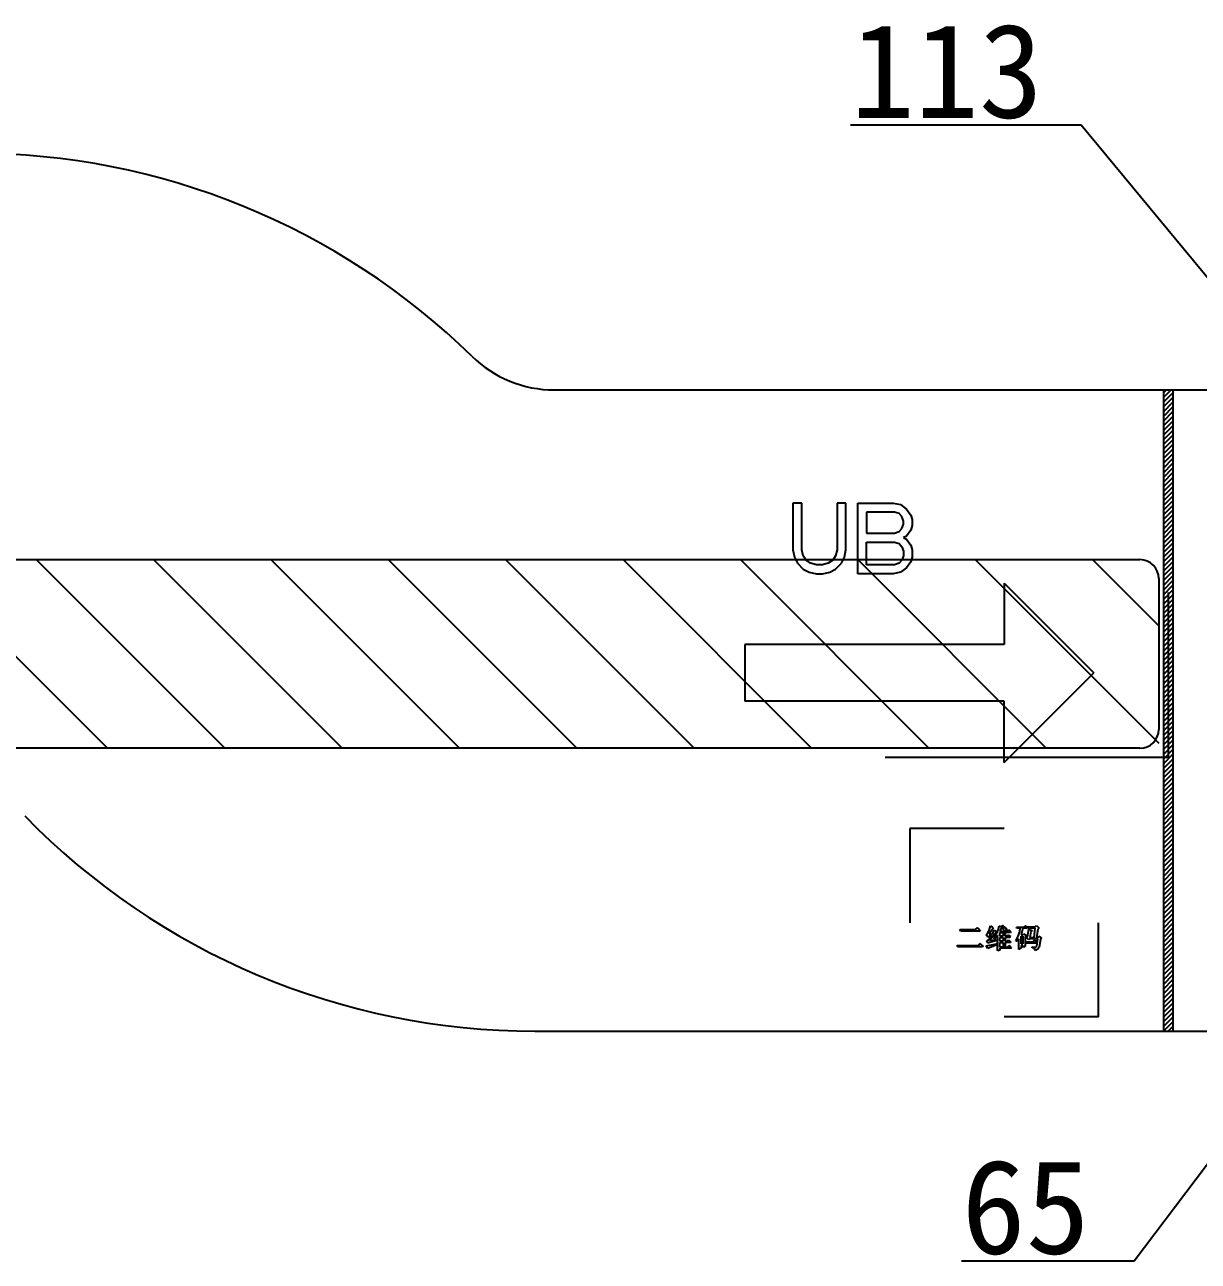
# Model space of a CAD drawing. Header units: millimetres. Extents: x -697 to -103, y -638 to -114.
# Drawn here: x -355.2 to -230.8, y -479.5 to -348.3 of the extents above; entities that cross this region are included whole.
import ezdxf

# ---------------------------------------------------------------- set-up
doc = ezdxf.new("R2010")
doc.units = ezdxf.units.MM
doc.layers.add('NW0322', color=7, linetype='Continuous')
doc.layers.add('標示線', color=3, linetype='Continuous', lineweight=0)
doc.styles.get("Standard").update_dxf_attribs({"font": ''})
doc.styles.get('Standard').set_extended_font_data('SimSun')
doc.dimstyles.new('ISO-25', dxfattribs={"dimtxt": 2.5, "dimasz": 2.5, "dimexe": 1.25, "dimexo": 0.625, "dimtad": 1, "dimtxsty": 'Standard', "dimcen": 2.5, "dimadec": 0, "dimazin": 0, "dimtfac": 1, "dimtmove": 0, "dimatfit": 3, "dimfxl": 1, "dimarcsym": 0})

# ---------------------------------------------------------------- blocks, each defined once
blk = doc.blocks.new('NW0322-A')
at = {"layer": 'NW0322', "color": 7}
for p, q in [((1749.601, 2191.358), (1769.425, 2191.358)), ((1749.601, 2191.358), (1769.425, 2191.358)), ((1699.368, 2187.758), (1762.022, 2187.758)), ((1762.422, 2187.358), (1762.422, 2184.158)), ((1762.022, 2183.758), (1699.368, 2183.758)), ((1749.186, 2177.758), (1769.425, 2177.758)), ((1749.186, 2177.758), (1769.425, 2177.758))]:
    blk.add_line(p, q, dxfattribs=at)
at = {"layer": 'NW0322', "color": 2}
for p, q in [((1762.522, 2191.294), (1762.586, 2191.358)), ((1762.522, 2191.195), (1762.685, 2191.358)), ((1762.522, 2191.095), (1762.722, 2191.295)), ((1762.522, 2190.996), (1762.722, 2191.196)), ((1762.522, 2190.896), (1762.722, 2191.096)), ((1762.522, 2190.796), (1762.722, 2190.996)), ((1762.522, 2190.697), (1762.722, 2190.897)), ((1762.522, 2190.597), (1762.722, 2190.797)), ((1762.522, 2190.498), (1762.722, 2190.698)), ((1762.522, 2190.398), (1762.722, 2190.598)), ((1762.522, 2190.299), (1762.722, 2190.499)), ((1762.522, 2190.199), (1762.722, 2190.399)), ((1762.522, 2190.1), (1762.722, 2190.3)), ((1762.522, 2190), (1762.722, 2190.2)), ((1762.522, 2189.9), (1762.722, 2190.1)), ((1762.522, 2189.801), (1762.722, 2190.001)), ((1762.522, 2189.701), (1762.722, 2189.901)), ((1762.522, 2189.602), (1762.722, 2189.802)), ((1762.522, 2189.502), (1762.722, 2189.702)), ((1762.522, 2189.403), (1762.722, 2189.603)), ((1762.522, 2189.303), (1762.722, 2189.503)), ((1762.522, 2189.203), (1762.722, 2189.403)), ((1762.522, 2189.104), (1762.722, 2189.304)), ((1762.522, 2189.004), (1762.722, 2189.204)), ((1754.851, 2188.958), (1754.663, 2188.958)), ((1754.663, 2188.958), (1754.663, 2187.969)), ((1754.851, 2187.969), (1754.851, 2188.958)), ((1755.788, 2188.958), (1755.601, 2188.958)), ((1755.601, 2188.958), (1755.601, 2187.969)), ((1755.788, 2187.969), (1755.788, 2188.958)), ((1756.038, 2188.958), (1756.788, 2188.958)), ((1756.038, 2187.458), (1756.038, 2188.958)), ((1756.788, 2188.958), (1756.944, 2188.926)), ((1762.522, 2188.905), (1762.722, 2189.105)), ((1762.522, 2188.805), (1762.722, 2189.005)), ((1756.819, 2188.767), (1756.226, 2188.767)), ((1756.226, 2188.767), (1756.226, 2188.32)), ((1756.913, 2188.735), (1756.819, 2188.767)), ((1756.976, 2188.671), (1756.913, 2188.735)), ((1756.944, 2188.926), (1757.069, 2188.831)), ((1757.007, 2188.575), (1756.976, 2188.671)), ((1757.069, 2188.831), (1757.163, 2188.703)), ((1757.163, 2188.703), (1757.194, 2188.607)), ((1762.522, 2188.706), (1762.722, 2188.906)), ((1762.522, 2188.606), (1762.722, 2188.806)), ((1762.522, 2188.507), (1762.722, 2188.707)), ((1756.913, 2188.352), (1756.976, 2188.416)), ((1756.976, 2188.416), (1757.007, 2188.512)), ((1757.007, 2188.512), (1757.007, 2188.575)), ((1757.194, 2188.48), (1757.163, 2188.384)), ((1757.194, 2188.607), (1757.194, 2188.48)), ((1762.522, 2188.407), (1762.722, 2188.607)), ((1762.522, 2188.307), (1762.722, 2188.507)), ((1762.522, 2188.208), (1762.722, 2188.408)), ((1756.226, 2188.32), (1756.819, 2188.32)), ((1756.819, 2188.32), (1756.913, 2188.352)), ((1757.069, 2188.256), (1757.007, 2188.224)), ((1757.007, 2188.224), (1757.069, 2188.192)), ((1757.163, 2188.384), (1757.069, 2188.256)), ((1757.069, 2188.192), (1757.163, 2188.065)), ((1762.522, 2188.108), (1762.722, 2188.308)), ((1762.522, 2188.009), (1762.722, 2188.209)), ((1754.663, 2187.969), (1754.694, 2187.809)), ((1754.882, 2187.841), (1754.851, 2187.969)), ((1755.601, 2187.969), (1755.569, 2187.841)), ((1755.757, 2187.809), (1755.788, 2187.969)), ((1756.226, 2188.129), (1756.819, 2188.129)), ((1756.226, 2187.65), (1756.226, 2188.129)), ((1756.819, 2188.129), (1756.913, 2188.097)), ((1756.913, 2188.097), (1756.976, 2188.033)), ((1756.976, 2188.033), (1757.007, 2187.937)), ((1757.007, 2187.937), (1757.007, 2187.841)), ((1757.163, 2188.065), (1757.194, 2187.969)), ((1757.194, 2187.969), (1757.194, 2187.809)), ((1762.522, 2187.909), (1762.722, 2188.109)), ((1762.522, 2187.81), (1762.722, 2188.01)), ((1762.522, 2187.71), (1762.722, 2187.91)), ((1736.125, 2187.758), (1740.125, 2183.758)), ((1738.614, 2187.758), (1742.614, 2183.758)), ((1741.103, 2187.758), (1745.103, 2183.758)), ((1743.592, 2187.758), (1747.592, 2183.758)), ((1746.081, 2187.758), (1750.081, 2183.758)), ((1748.57, 2187.758), (1752.57, 2183.758)), ((1751.059, 2187.758), (1755.059, 2183.758)), ((1753.548, 2187.758), (1757.548, 2183.758)), ((1754.694, 2187.809), (1754.757, 2187.682)), ((1754.757, 2187.682), (1754.882, 2187.554)), ((1754.944, 2187.746), (1754.882, 2187.841)), ((1755.038, 2187.682), (1754.944, 2187.746)), ((1755.163, 2187.65), (1755.038, 2187.682)), ((1755.288, 2187.65), (1755.163, 2187.65)), ((1755.413, 2187.682), (1755.288, 2187.65)), ((1755.507, 2187.746), (1755.413, 2187.682)), ((1755.569, 2187.841), (1755.507, 2187.746)), ((1755.569, 2187.554), (1755.694, 2187.682)), ((1755.694, 2187.682), (1755.757, 2187.809)), ((1756.037, 2187.758), (1760.037, 2183.758)), ((1756.819, 2187.65), (1756.226, 2187.65)), ((1756.913, 2187.682), (1756.819, 2187.65)), ((1756.976, 2187.746), (1756.913, 2187.682)), ((1757.007, 2187.841), (1756.976, 2187.746)), ((1757.163, 2187.714), (1757.069, 2187.586)), ((1757.194, 2187.809), (1757.163, 2187.714)), ((1758.526, 2187.758), (1762.422, 2183.863)), ((1761.015, 2187.758), (1762.422, 2186.352)), ((1762.522, 2187.611), (1762.722, 2187.811)), ((1762.522, 2187.511), (1762.722, 2187.711)), ((1754.882, 2187.554), (1755.007, 2187.49)), ((1755.007, 2187.49), (1755.163, 2187.458)), ((1755.163, 2187.458), (1755.288, 2187.458)), ((1755.288, 2187.458), (1755.444, 2187.49)), ((1755.444, 2187.49), (1755.569, 2187.554)), ((1756.788, 2187.458), (1756.038, 2187.458)), ((1756.944, 2187.49), (1756.788, 2187.458)), ((1757.069, 2187.586), (1756.944, 2187.49)), ((1762.522, 2187.411), (1762.722, 2187.611)), ((1762.522, 2187.312), (1762.722, 2187.512)), ((1762.522, 2187.212), (1762.722, 2187.412)), ((1759.145, 2187.258), (1761.045, 2185.358)), ((1759.145, 2187.258), (1759.145, 2185.958)), ((1762.522, 2187.113), (1762.722, 2187.313)), ((1762.522, 2187.013), (1762.722, 2187.213)), ((1762.522, 2186.914), (1762.722, 2187.114)), ((1762.522, 2186.814), (1762.722, 2187.014)), ((1762.522, 2186.714), (1762.722, 2186.914)), ((1762.522, 2186.615), (1762.722, 2186.815)), ((1762.522, 2186.515), (1762.722, 2186.715)), ((1762.522, 2186.416), (1762.722, 2186.616)), ((1762.522, 2186.316), (1762.722, 2186.516)), ((1762.522, 2186.217), (1762.722, 2186.417)), ((1762.522, 2186.117), (1762.722, 2186.317)), ((1762.522, 2186.018), (1762.722, 2186.218)), ((1762.522, 2185.918), (1762.722, 2186.118)), ((1759.145, 2185.958), (1753.645, 2185.958)), ((1753.645, 2185.958), (1753.645, 2184.758)), ((1762.522, 2185.818), (1762.722, 2186.018)), ((1762.522, 2185.719), (1762.722, 2185.919)), ((1762.522, 2185.619), (1762.722, 2185.819)), ((1762.522, 2185.52), (1762.722, 2185.72)), ((1762.522, 2185.42), (1762.722, 2185.62)), ((1762.522, 2185.321), (1762.722, 2185.521)), ((1759.145, 2183.458), (1761.045, 2185.358)), ((1762.522, 2185.221), (1762.722, 2185.421)), ((1762.522, 2185.122), (1762.722, 2185.322)), ((1762.522, 2185.022), (1762.722, 2185.222)), ((1762.522, 2184.922), (1762.722, 2185.122)), ((1762.522, 2184.823), (1762.722, 2185.023)), ((1759.145, 2184.758), (1753.645, 2184.758)), ((1759.145, 2183.458), (1759.145, 2184.758)), ((1762.522, 2184.723), (1762.722, 2184.923)), ((1762.522, 2184.624), (1762.722, 2184.824)), ((1762.522, 2184.524), (1762.722, 2184.724)), ((1762.522, 2184.425), (1762.722, 2184.625)), ((1762.522, 2184.325), (1762.722, 2184.525)), ((1762.522, 2184.225), (1762.722, 2184.425)), ((1762.522, 2184.126), (1762.722, 2184.326)), ((1762.522, 2184.026), (1762.722, 2184.226)), ((1762.522, 2183.927), (1762.722, 2184.127)), ((1762.522, 2183.827), (1762.722, 2184.027)), ((1762.522, 2183.728), (1762.722, 2183.928)), ((1762.522, 2183.628), (1762.722, 2183.828)), ((1762.522, 2183.529), (1762.722, 2183.729)), ((1762.522, 2183.429), (1762.722, 2183.629)), ((1762.522, 2183.329), (1762.722, 2183.529)), ((1762.522, 2183.23), (1762.722, 2183.43)), ((1762.522, 2183.13), (1762.722, 2183.33)), ((1762.522, 2183.031), (1762.722, 2183.231)), ((1762.522, 2182.931), (1762.722, 2183.131)), ((1762.522, 2182.832), (1762.722, 2183.032)), ((1762.522, 2182.732), (1762.722, 2182.932)), ((1762.522, 2182.632), (1762.722, 2182.832)), ((1762.522, 2182.533), (1762.722, 2182.733)), ((1762.522, 2182.433), (1762.722, 2182.633)), ((1762.522, 2182.334), (1762.722, 2182.534)), ((1762.522, 2182.234), (1762.722, 2182.434)), ((1762.522, 2182.135), (1762.722, 2182.335)), ((1762.522, 2182.035), (1762.722, 2182.235)), ((1762.522, 2181.936), (1762.722, 2182.136)), ((1762.522, 2181.836), (1762.722, 2182.036)), ((1762.522, 2181.736), (1762.722, 2181.936)), ((1762.522, 2181.637), (1762.722, 2181.837)), ((1762.522, 2181.537), (1762.722, 2181.737)), ((1762.522, 2181.438), (1762.722, 2181.638)), ((1762.522, 2181.338), (1762.722, 2181.538)), ((1762.522, 2181.239), (1762.722, 2181.439)), ((1762.522, 2181.139), (1762.722, 2181.339)), ((1762.522, 2181.04), (1762.722, 2181.24)), ((1762.522, 2180.94), (1762.722, 2181.14)), ((1762.522, 2180.84), (1762.722, 2181.04)), ((1762.522, 2180.741), (1762.722, 2180.941)), ((1762.522, 2180.641), (1762.722, 2180.841)), ((1762.522, 2180.542), (1762.722, 2180.742)), ((1762.522, 2180.442), (1762.722, 2180.642)), ((1762.522, 2180.343), (1762.722, 2180.543)), ((1762.522, 2180.243), (1762.722, 2180.443)), ((1762.522, 2180.143), (1762.722, 2180.343)), ((1762.522, 2180.044), (1762.722, 2180.244)), ((1762.522, 2179.944), (1762.722, 2180.144)), ((1762.522, 2179.845), (1762.722, 2180.045)), ((1762.522, 2179.745), (1762.722, 2179.945)), ((1762.522, 2179.646), (1762.722, 2179.846)), ((1762.522, 2179.546), (1762.722, 2179.746)), ((1762.522, 2179.447), (1762.722, 2179.647)), ((1762.522, 2179.347), (1762.722, 2179.547)), ((1762.522, 2179.247), (1762.722, 2179.447)), ((1762.522, 2179.148), (1762.722, 2179.348)), ((1762.522, 2179.048), (1762.722, 2179.248)), ((1762.522, 2178.949), (1762.722, 2179.149)), ((1762.522, 2178.849), (1762.722, 2179.049)), ((1762.522, 2178.75), (1762.722, 2178.95)), ((1762.522, 2178.65), (1762.722, 2178.85)), ((1762.522, 2178.551), (1762.722, 2178.751)), ((1762.522, 2178.451), (1762.722, 2178.651)), ((1762.522, 2178.351), (1762.722, 2178.551)), ((1762.522, 2178.252), (1762.722, 2178.452)), ((1762.522, 2178.152), (1762.722, 2178.352)), ((1762.522, 2178.053), (1762.722, 2178.253)), ((1762.522, 2177.953), (1762.722, 2178.153)), ((1762.522, 2177.854), (1762.722, 2178.054)), ((1762.526, 2177.758), (1762.722, 2177.954)), ((1762.625, 2177.758), (1762.722, 2177.854))]:
    blk.add_line(p, q, dxfattribs=at)
at = {"layer": 'NW0322', "color": 4}
for p, q in [((1762.522, 2191.358), (1762.522, 2177.758)), ((1762.722, 2191.358), (1762.722, 2177.758)), ((1762.622, 2187.058), (1762.622, 2183.558)), ((1762.622, 2183.558), (1756.622, 2183.558)), ((1759.145, 2182.058), (1757.145, 2182.058)), ((1757.145, 2182.058), (1757.145, 2180.058)), ((1761.145, 2178.058), (1761.145, 2180.058)), ((1758.204, 2179.911), (1758.538, 2179.911)), ((1758.223, 2179.881), (1758.204, 2179.911)), ((1758.627, 2179.881), (1758.223, 2179.881)), ((1758.538, 2179.911), (1758.578, 2179.95)), ((1758.578, 2179.95), (1758.588, 2179.95)), ((1758.588, 2179.95), (1758.637, 2179.891)), ((1758.637, 2179.891), (1758.627, 2179.881)), ((1758.765, 2179.803), (1758.784, 2179.812)), ((1758.794, 2179.753), (1758.765, 2179.803)), ((1758.784, 2179.812), (1758.824, 2179.891)), ((1758.873, 2179.783), (1758.794, 2179.753)), ((1758.824, 2179.891), (1758.853, 2179.99)), ((1758.883, 2179.901), (1758.824, 2179.812)), ((1758.824, 2179.812), (1758.893, 2179.812)), ((1758.824, 2179.704), (1758.873, 2179.783)), ((1758.952, 2179.822), (1758.843, 2179.684)), ((1758.853, 2179.99), (1758.912, 2179.95)), ((1758.912, 2179.95), (1758.883, 2179.901)), ((1758.893, 2179.812), (1758.932, 2179.901)), ((1758.932, 2179.901), (1758.981, 2179.862)), ((1758.932, 2179.724), (1758.981, 2179.822)), ((1759.001, 2179.783), (1758.942, 2179.714)), ((1758.981, 2179.862), (1758.952, 2179.822)), ((1758.981, 2179.822), (1759.021, 2179.921)), ((1759.001, 2179.468), (1759.001, 2179.783)), ((1759.021, 2179.921), (1759.04, 2179.99)), ((1759.04, 2179.99), (1759.099, 2179.96)), ((1759.08, 2179.94), (1759.05, 2179.871)), ((1759.05, 2179.871), (1759.208, 2179.871)), ((1759.05, 2179.852), (1759.119, 2179.852)), ((1759.05, 2179.773), (1759.05, 2179.852)), ((1759.119, 2179.773), (1759.05, 2179.773)), ((1759.099, 2179.95), (1759.08, 2179.94)), ((1759.099, 2179.999), (1759.109, 2179.999)), ((1759.099, 2179.99), (1759.099, 2179.999)), ((1759.119, 2179.95), (1759.099, 2179.99)), ((1759.099, 2179.96), (1759.099, 2179.95)), ((1759.109, 2179.999), (1759.168, 2179.95)), ((1759.139, 2179.901), (1759.119, 2179.95)), ((1759.119, 2179.852), (1759.119, 2179.773)), ((1759.139, 2179.881), (1759.139, 2179.901)), ((1759.168, 2179.881), (1759.139, 2179.881)), ((1759.168, 2179.95), (1759.188, 2179.94)), ((1759.188, 2179.921), (1759.168, 2179.881)), ((1759.276, 2179.852), (1759.168, 2179.852)), ((1759.168, 2179.852), (1759.168, 2179.773)), ((1759.168, 2179.773), (1759.198, 2179.773)), ((1759.188, 2179.94), (1759.188, 2179.921)), ((1759.198, 2179.773), (1759.227, 2179.793)), ((1759.208, 2179.871), (1759.237, 2179.911)), ((1759.227, 2179.793), (1759.237, 2179.793)), ((1759.237, 2179.911), (1759.286, 2179.862)), ((1759.237, 2179.793), (1759.276, 2179.763)), ((1759.276, 2179.763), (1759.267, 2179.743)), ((1759.286, 2179.862), (1759.276, 2179.852)), ((1759.394, 2179.675), (1759.444, 2179.773)), ((1759.404, 2179.96), (1759.562, 2179.96)), ((1759.414, 2179.94), (1759.404, 2179.96)), ((1759.483, 2179.94), (1759.414, 2179.94)), ((1759.444, 2179.773), (1759.473, 2179.862)), ((1759.473, 2179.862), (1759.483, 2179.94)), ((1759.542, 2179.94), (1759.503, 2179.803)), ((1759.503, 2179.803), (1759.542, 2179.803)), ((1759.503, 2179.773), (1759.542, 2179.773)), ((1759.503, 2179.606), (1759.503, 2179.773)), ((1759.631, 2179.94), (1759.542, 2179.94)), ((1759.542, 2179.803), (1759.562, 2179.822)), ((1759.542, 2179.773), (1759.542, 2179.606)), ((1759.562, 2179.96), (1759.591, 2179.99)), ((1759.562, 2179.822), (1759.611, 2179.793)), ((1759.591, 2179.99), (1759.601, 2179.99)), ((1759.611, 2179.783), (1759.591, 2179.763)), ((1759.591, 2179.763), (1759.591, 2179.557)), ((1759.601, 2179.99), (1759.631, 2179.94)), ((1759.611, 2179.793), (1759.611, 2179.783)), ((1759.621, 2179.734), (1759.641, 2179.753)), ((1759.631, 2179.97), (1759.798, 2179.97)), ((1759.65, 2179.94), (1759.631, 2179.97)), ((1759.641, 2179.753), (1759.67, 2179.921)), ((1759.798, 2179.94), (1759.65, 2179.94)), ((1759.67, 2179.921), (1759.729, 2179.891)), ((1759.709, 2179.871), (1759.69, 2179.743)), ((1759.729, 2179.881), (1759.709, 2179.871)), ((1759.729, 2179.891), (1759.729, 2179.881)), ((1759.778, 2179.743), (1759.798, 2179.94)), ((1759.798, 2179.97), (1759.828, 2179.999)), ((1759.828, 2179.999), (1759.877, 2179.95)), ((1759.857, 2179.921), (1759.828, 2179.743)), ((1759.877, 2179.94), (1759.857, 2179.921)), ((1759.857, 2179.743), (1759.877, 2179.773)), ((1759.877, 2179.95), (1759.877, 2179.94)), ((1759.877, 2179.773), (1759.926, 2179.734)), ((1758.145, 2179.576), (1758.597, 2179.576)), ((1758.154, 2179.547), (1758.145, 2179.576)), ((1758.686, 2179.547), (1758.154, 2179.547)), ((1758.597, 2179.576), (1758.627, 2179.616)), ((1758.627, 2179.616), (1758.637, 2179.616)), ((1758.637, 2179.616), (1758.696, 2179.557)), ((1758.696, 2179.557), (1758.686, 2179.547)), ((1758.765, 2179.566), (1758.981, 2179.606)), ((1758.794, 2179.507), (1758.765, 2179.566)), ((1758.774, 2179.675), (1758.794, 2179.684)), ((1758.804, 2179.625), (1758.774, 2179.675)), ((1758.794, 2179.684), (1758.824, 2179.704)), ((1758.991, 2179.586), (1758.794, 2179.507)), ((1758.843, 2179.635), (1758.804, 2179.625)), ((1758.843, 2179.684), (1758.961, 2179.694)), ((1758.961, 2179.675), (1758.843, 2179.635)), ((1758.932, 2179.714), (1758.932, 2179.724)), ((1758.942, 2179.714), (1758.932, 2179.714)), ((1758.961, 2179.694), (1758.971, 2179.684)), ((1758.971, 2179.684), (1758.961, 2179.675)), ((1758.981, 2179.606), (1758.991, 2179.606)), ((1758.991, 2179.606), (1758.991, 2179.586)), ((1759.05, 2179.743), (1759.119, 2179.743)), ((1759.05, 2179.665), (1759.05, 2179.743)), ((1759.119, 2179.665), (1759.05, 2179.665)), ((1759.05, 2179.635), (1759.119, 2179.635)), ((1759.05, 2179.537), (1759.05, 2179.635)), ((1759.119, 2179.537), (1759.05, 2179.537)), ((1759.296, 2179.517), (1759.05, 2179.517)), ((1759.05, 2179.517), (1759.05, 2179.478)), ((1759.119, 2179.743), (1759.119, 2179.665)), ((1759.119, 2179.635), (1759.119, 2179.537)), ((1759.267, 2179.743), (1759.168, 2179.743)), ((1759.168, 2179.743), (1759.168, 2179.665)), ((1759.168, 2179.665), (1759.208, 2179.665)), ((1759.276, 2179.635), (1759.168, 2179.635)), ((1759.168, 2179.635), (1759.168, 2179.537)), ((1759.168, 2179.537), (1759.227, 2179.537)), ((1759.208, 2179.665), (1759.237, 2179.694)), ((1759.227, 2179.537), (1759.247, 2179.576)), ((1759.237, 2179.694), (1759.286, 2179.645)), ((1759.247, 2179.576), (1759.257, 2179.576)), ((1759.257, 2179.576), (1759.296, 2179.517)), ((1759.286, 2179.645), (1759.276, 2179.635)), ((1759.404, 2179.665), (1759.394, 2179.675)), ((1759.414, 2179.665), (1759.404, 2179.665)), ((1759.454, 2179.714), (1759.414, 2179.665)), ((1759.454, 2179.488), (1759.454, 2179.714)), ((1759.503, 2179.517), (1759.454, 2179.488)), ((1759.542, 2179.606), (1759.503, 2179.606)), ((1759.542, 2179.576), (1759.503, 2179.576)), ((1759.503, 2179.576), (1759.503, 2179.517)), ((1759.542, 2179.547), (1759.542, 2179.576)), ((1759.552, 2179.537), (1759.542, 2179.547)), ((1759.591, 2179.557), (1759.552, 2179.537)), ((1759.601, 2179.655), (1759.768, 2179.655)), ((1759.611, 2179.625), (1759.601, 2179.655)), ((1759.837, 2179.625), (1759.611, 2179.625)), ((1759.67, 2179.694), (1759.621, 2179.734)), ((1759.69, 2179.714), (1759.67, 2179.694)), ((1759.69, 2179.743), (1759.778, 2179.743)), ((1759.857, 2179.714), (1759.69, 2179.714)), ((1759.739, 2179.547), (1759.818, 2179.537)), ((1759.739, 2179.527), (1759.739, 2179.547)), ((1759.778, 2179.517), (1759.739, 2179.527)), ((1759.768, 2179.655), (1759.788, 2179.684)), ((1759.788, 2179.507), (1759.778, 2179.517)), ((1759.788, 2179.684), (1759.798, 2179.684)), ((1759.798, 2179.478), (1759.788, 2179.507)), ((1759.798, 2179.684), (1759.837, 2179.635)), ((1759.857, 2179.497), (1759.808, 2179.468)), ((1759.818, 2179.537), (1759.837, 2179.557)), ((1759.828, 2179.743), (1759.857, 2179.743)), ((1759.837, 2179.557), (1759.857, 2179.714)), ((1759.837, 2179.635), (1759.837, 2179.625)), ((1759.887, 2179.537), (1759.857, 2179.497)), ((1759.916, 2179.704), (1759.887, 2179.537)), ((1759.926, 2179.724), (1759.916, 2179.704)), ((1759.926, 2179.734), (1759.926, 2179.724)), ((1759.011, 2179.458), (1759.001, 2179.468)), ((1759.05, 2179.478), (1759.011, 2179.458)), ((1759.808, 2179.468), (1759.798, 2179.478)), ((1761.145, 2178.058), (1759.145, 2178.058))]:
    blk.add_line(p, q, dxfattribs=at)
at = {"layer": 'NW0322', "color": 7}
for centre, radius, start, end in [((1737.296, 2181.275), 15.1, 45.6412, 90), ((1737.296, 2181.275), 15.1, 45.6412, 90), ((1749.601, 2193.858), 2.5, 225.6412, 270), ((1749.601, 2193.858), 2.5, 225.6412, 270), ((1762.022, 2187.358), 0.4, 0, 90), ((1762.022, 2184.158), 0.4, 270, 0), ((1749.186, 2192.858), 15.1, 224.2512, 270), ((1749.186, 2192.858), 15.1, 224.2512, 270)]:
    blk.add_arc(centre, radius, start, end, dxfattribs=at)

msp = doc.modelspace()

# ---------------------------------------------------------------- block references
at = {"layer": 'NW0322', "xscale": 5, "yscale": 5, "zscale": 5}
msp.add_blockref('NW0322-A', (-9047.07, -11343.84), dxfattribs=at)

# ---------------------------------------------------------------- texts
at = {"layer": '標示線', "color": 6, "char_height": 10, "attachment_point": 7}
for s, insert in [('113', (-267.64, -358.36)), ('65', (-255.87, -478.83))]:
    msp.add_mtext(s, dxfattribs=dict(at, insert=insert))

# ---------------------------------------------------------------- leaders
at = {"layer": '標示線', "color": 6, "annotation_type": 0, "has_hookline": 1, "hookline_direction": 1}
for points, text_width in [([(-209.19, -400.07), (-243.19, -358.99), (-248.19, -358.99)], 18.83), ([(-209.27, -442.01), (-237.58, -479.46), (-242.58, -479.46)], 12.67)]:
    msp.add_leader(points, dimstyle='ISO-25', override={"dimasz": 5}, dxfattribs=dict(at, text_width=text_width))

doc.saveas('drawing.dxf')
